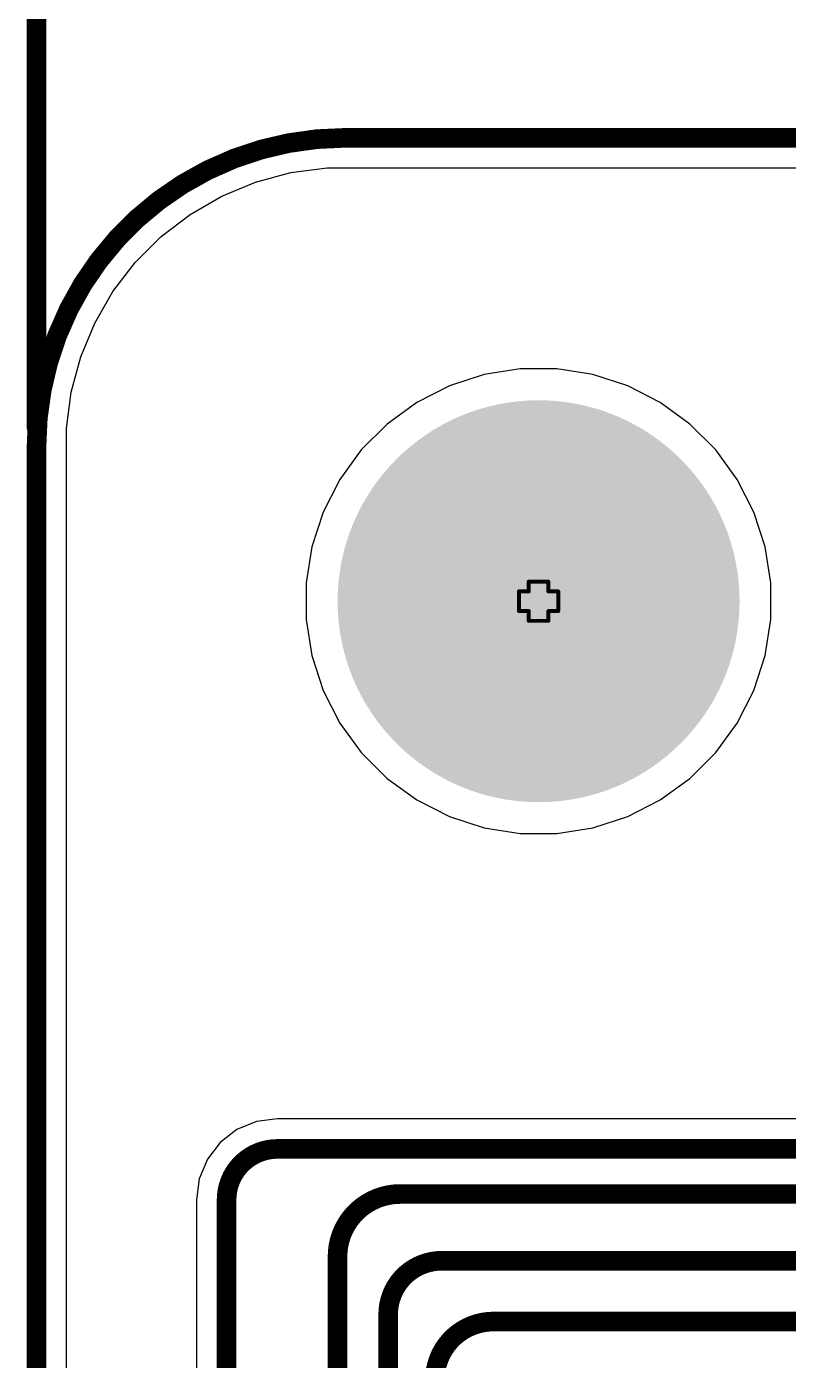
# Model space of a CAD drawing. Header units: inches. Extents: x -40 to 219, y 2 to 133.
# Drawn here: x -0.73 to 9.13, y 66.55 to 83.82 of the extents above; entities that cross this region are included whole.
import ezdxf

# ---------------------------------------------------------------- set-up
doc = ezdxf.new("R2010")
doc.units = ezdxf.units.IN
for name, color, linetype in [('Board Outline', 216, 'Continuous'), ('Bottom Layer', 5, 'Continuous'), ('Bottom Solder', 6, 'Continuous'), ('Dimensions', 6, 'Continuous'), ('Drill Drawing', 1, 'Continuous'), ('Multi-Layer', 9, 'Continuous'), ('Pad Holes', 156, 'Continuous'), ('Top Layer', 1, 'Continuous'), ('Top Solder', 216, 'Continuous')]:
    doc.layers.add(name, color=color, linetype=linetype)

msp = doc.modelspace()

# ---------------------------------------------------------------- hatches: boundary and pattern name
at = {"layer": 'Bottom Layer'}
h = msp.add_hatch(color=5, dxfattribs=at)
edge = h.paths.add_edge_path()
edge.add_arc((5.893, 76.382), 2.5, 0, 360)
at = {"layer": 'Bottom Solder'}
h = msp.add_hatch(color=6, dxfattribs=at)
edge = h.paths.add_edge_path()
edge.add_arc((5.893, 76.382), 2.602, 0, 360)
at = {"layer": 'Multi-Layer'}
h = msp.add_hatch(color=9, dxfattribs=at)
edge = h.paths.add_edge_path()
edge.add_arc((5.893, 76.382), 2.5, 0, 360)
at = {"layer": 'Pad Holes'}
h = msp.add_hatch(color=7, dxfattribs=at)
edge = h.paths.add_edge_path()
edge.add_arc((5.893, 76.382), 1.5, 0, 360)
at = {"layer": 'Top Layer'}
h = msp.add_hatch(color=1, dxfattribs=at)
edge = h.paths.add_edge_path()
edge.add_arc((5.893, 76.382), 2.5, 0, 360)
at = {"layer": 'Top Solder'}
h = msp.add_hatch(color=216, dxfattribs=at)
edge = h.paths.add_edge_path()
edge.add_arc((5.893, 76.382), 2.602, 0, 360)

# ---------------------------------------------------------------- linework, layer by layer
at = {"layer": 'Board Outline'}
for points in [[(-0.607, 78.382, 0.254, 0.254, -0.414214), (3.393, 82.382, 0.254, 0.254, 0)], [(3.393, 82.382, 0.254, 0.254, 0), (85.393, 82.382, 0.254, 0.254, 0)], [(-0.607, 6.382, 0.254, 0.254, 0), (-0.607, 78.382, 0.254, 0.254, 0)]]:
    msp.add_lwpolyline(points, format="xyseb", dxfattribs=at)
for points in [[(3.329, 82.382, 0.127, 0.127, 1), (3.456, 82.382, 0.127, 0.127, 1)], [(3.329, 82.382, 0.127, 0.127, 1), (3.456, 82.382, 0.127, 0.127, 1)], [(-0.671, 78.382, 0.127, 0.127, 1), (-0.544, 78.382, 0.127, 0.127, 1)], [(-0.671, 78.382, 0.127, 0.127, 1), (-0.544, 78.382, 0.127, 0.127, 1)]]:
    msp.add_lwpolyline(points, format="xyseb", close=True, dxfattribs=at)
at = {"layer": 'Bottom Layer'}
for p, q in [((2.229, 81.809), (2.687, 81.932)), ((2.687, 81.932), (3.156, 81.994)), ((3.156, 81.994), (11.253, 81.994)), ((1.792, 81.628), (2.229, 81.809)), ((1.382, 81.391), (1.792, 81.628)), ((1.006, 81.103), (1.382, 81.391)), ((0.672, 80.768), (1.006, 81.103)), ((0.383, 80.393), (0.672, 80.768)), ((0.147, 79.983), (0.383, 80.393)), ((-0.034, 79.545), (0.147, 79.983)), ((-0.157, 79.088), (-0.034, 79.545)), ((5.188, 79.316), (4.738, 79.17)), ((5.656, 79.39), (5.188, 79.316)), ((6.13, 79.39), (5.656, 79.39)), ((6.597, 79.316), (6.13, 79.39)), ((7.047, 79.17), (6.597, 79.316)), ((-0.219, 78.619), (-0.157, 79.088)), ((4.738, 79.17), (4.316, 78.955)), ((7.469, 78.955), (7.047, 79.17)), ((4.316, 78.955), (3.933, 78.676)), ((7.852, 78.676), (7.469, 78.955)), ((-0.219, 78.382), (-0.219, 78.619)), ((3.933, 78.676), (3.598, 78.342)), ((8.187, 78.342), (7.852, 78.676)), ((-0.219, 29.312), (-0.219, 78.382)), ((3.598, 78.342), (3.32, 77.959)), ((8.465, 77.959), (8.187, 78.342)), ((3.32, 77.959), (3.105, 77.537)), ((8.68, 77.537), (8.465, 77.959)), ((3.105, 77.537), (2.959, 77.086)), ((8.827, 77.086), (8.68, 77.537)), ((2.959, 77.086), (2.885, 76.619)), ((8.901, 76.619), (8.827, 77.086)), ((2.885, 76.619), (2.885, 76.145)), ((8.901, 76.145), (8.901, 76.619)), ((2.885, 76.145), (2.959, 75.678)), ((8.827, 75.678), (8.901, 76.145)), ((2.959, 75.678), (3.105, 75.227)), ((8.68, 75.227), (8.827, 75.678)), ((3.105, 75.227), (3.32, 74.805)), ((8.465, 74.805), (8.68, 75.227)), ((3.32, 74.805), (3.598, 74.422)), ((8.187, 74.422), (8.465, 74.805)), ((3.598, 74.422), (3.933, 74.088)), ((7.852, 74.088), (8.187, 74.422)), ((3.933, 74.088), (4.316, 73.809)), ((7.469, 73.809), (7.852, 74.088)), ((4.316, 73.809), (4.738, 73.594)), ((7.047, 73.594), (7.469, 73.809)), ((4.738, 73.594), (5.188, 73.448)), ((6.597, 73.448), (7.047, 73.594)), ((5.188, 73.448), (5.656, 73.374)), ((6.13, 73.374), (6.597, 73.448)), ((5.656, 73.374), (6.13, 73.374)), ((2.241, 69.645), (1.988, 69.541)), ((2.513, 69.681), (2.241, 69.645)), ((2.513, 69.68), (2.513, 69.681)), ((10.871, 69.68), (2.513, 69.68)), ((1.988, 69.541), (1.771, 69.374)), ((1.771, 69.374), (1.605, 69.157)), ((1.605, 69.157), (1.5, 68.904)), ((1.5, 68.904), (1.464, 68.633)), ((1.464, 68.633), (1.466, 68.633)), ((1.466, 68.633), (1.466, 33.681))]:
    msp.add_line(p, q, dxfattribs=at)
for points in [[(1.854, 68.633, 0.254, 0.254, -0.414214), (2.513, 69.291, 0.254, 0.254, 0)], [(2.513, 69.291, 0.254, 0.254, 0), (10.871, 69.291, 0.254, 0.254, 0)], [(1.854, 33.681, 0.254, 0.254, 0), (1.854, 68.633, 0.254, 0.254, 0)], [(3.29, 67.897, 0.254, 0.254, -0.414214), (4.1, 68.707, 0.254, 0.254, 0)], [(4.1, 68.707, 0.254, 0.254, 0), (11.557, 68.707, 0.254, 0.254, 0)], [(3.29, 44.049, 0.254, 0.254, 0), (3.29, 67.897, 0.254, 0.254, 0)], [(3.946, 67.15, 0.254, 0.254, -0.414214), (4.639, 67.843, 0.254, 0.254, 0)], [(4.639, 67.843, 0.254, 0.254, 0), (18.494, 67.843, 0.254, 0.254, 0)], [(3.946, 46.533, 0.254, 0.254, 0), (3.946, 67.15, 0.254, 0.254, 0)], [(4.55, 66.298, 0.254, 0.254, -0.414214), (5.309, 67.056, 0.254, 0.254, 0)], [(5.309, 67.056, 0.254, 0.254, 0), (19.452, 67.056, 0.254, 0.254, 0)]]:
    msp.add_lwpolyline(points, format="xyseb", dxfattribs=at)
for points in [[(2.449, 69.291, 0.127, 0.127, 1), (2.576, 69.291, 0.127, 0.127, 1)], [(2.449, 69.291, 0.127, 0.127, 1), (2.576, 69.291, 0.127, 0.127, 1)], [(1.791, 68.633, 0.127, 0.127, 1), (1.918, 68.633, 0.127, 0.127, 1)], [(1.791, 68.633, 0.127, 0.127, 1), (1.918, 68.633, 0.127, 0.127, 1)], [(4.036, 68.707, 0.127, 0.127, 1), (4.163, 68.707, 0.127, 0.127, 1)], [(4.036, 68.707, 0.127, 0.127, 1), (4.163, 68.707, 0.127, 0.127, 1)], [(3.226, 67.897, 0.127, 0.127, 1), (3.353, 67.897, 0.127, 0.127, 1)], [(3.226, 67.897, 0.127, 0.127, 1), (3.353, 67.897, 0.127, 0.127, 1)], [(4.575, 67.843, 0.127, 0.127, 1), (4.702, 67.843, 0.127, 0.127, 1)], [(4.575, 67.843, 0.127, 0.127, 1), (4.702, 67.843, 0.127, 0.127, 1)], [(3.882, 67.15, 0.127, 0.127, 1), (4.009, 67.15, 0.127, 0.127, 1)], [(3.882, 67.15, 0.127, 0.127, 1), (4.009, 67.15, 0.127, 0.127, 1)], [(5.245, 67.056, 0.127, 0.127, 1), (5.372, 67.056, 0.127, 0.127, 1)], [(5.245, 67.056, 0.127, 0.127, 1), (5.372, 67.056, 0.127, 0.127, 1)]]:
    msp.add_lwpolyline(points, format="xyseb", close=True, dxfattribs=at)
at = {"layer": 'Dimensions'}
msp.add_lwpolyline([(-0.607, 78.636, 0.254, 0.254, 0), (-0.607, 89.764, 0.254, 0.254, 0)], format="xyseb", dxfattribs=at)
msp.add_lwpolyline([(-0.671, 78.636, 0.127, 0.127, 1), (-0.544, 78.636, 0.127, 0.127, 1)], format="xyseb", close=True, dxfattribs=at)
at = {"layer": 'Drill Drawing'}
for points in [[(5.639, 76.255, 0.0508, 0.0508, 0), (5.639, 76.509, 0.0508, 0.0508, 0)], [(5.639, 76.509, 0.0508, 0.0508, 0), (5.766, 76.509, 0.0508, 0.0508, 0)], [(5.766, 76.509, 0.0508, 0.0508, 0), (5.766, 76.636, 0.0508, 0.0508, 0)], [(5.766, 76.636, 0.0508, 0.0508, 0), (6.02, 76.636, 0.0508, 0.0508, 0)], [(6.02, 76.509, 0.0508, 0.0508, 0), (6.02, 76.636, 0.0508, 0.0508, 0)], [(6.02, 76.509, 0.0508, 0.0508, 0), (6.147, 76.509, 0.0508, 0.0508, 0)], [(6.147, 76.255, 0.0508, 0.0508, 0), (6.147, 76.509, 0.0508, 0.0508, 0)], [(5.639, 76.255, 0.0508, 0.0508, 0), (5.766, 76.255, 0.0508, 0.0508, 0)], [(5.766, 76.128, 0.0508, 0.0508, 0), (5.766, 76.255, 0.0508, 0.0508, 0)], [(5.766, 76.128, 0.0508, 0.0508, 0), (6.02, 76.128, 0.0508, 0.0508, 0)], [(6.02, 76.255, 0.0508, 0.0508, 0), (6.147, 76.255, 0.0508, 0.0508, 0)], [(6.02, 76.128, 0.0508, 0.0508, 0), (6.02, 76.255, 0.0508, 0.0508, 0)]]:
    msp.add_lwpolyline(points, format="xyseb", dxfattribs=at)
for points in [[(5.626, 76.509, 0.0254, 0.0254, 1), (5.652, 76.509, 0.0254, 0.0254, 1)], [(5.626, 76.509, 0.0254, 0.0254, 1), (5.652, 76.509, 0.0254, 0.0254, 1)], [(5.753, 76.636, 0.0254, 0.0254, 1), (5.779, 76.636, 0.0254, 0.0254, 1)], [(5.753, 76.636, 0.0254, 0.0254, 1), (5.779, 76.636, 0.0254, 0.0254, 1)], [(5.753, 76.509, 0.0254, 0.0254, 1), (5.779, 76.509, 0.0254, 0.0254, 1)], [(5.753, 76.509, 0.0254, 0.0254, 1), (5.779, 76.509, 0.0254, 0.0254, 1)], [(6.007, 76.636, 0.0254, 0.0254, 1), (6.032, 76.636, 0.0254, 0.0254, 1)], [(6.007, 76.636, 0.0254, 0.0254, 1), (6.032, 76.636, 0.0254, 0.0254, 1)], [(6.007, 76.509, 0.0254, 0.0254, 1), (6.032, 76.509, 0.0254, 0.0254, 1)], [(6.007, 76.509, 0.0254, 0.0254, 1), (6.032, 76.509, 0.0254, 0.0254, 1)], [(6.134, 76.509, 0.0254, 0.0254, 1), (6.16, 76.509, 0.0254, 0.0254, 1)], [(6.134, 76.509, 0.0254, 0.0254, 1), (6.16, 76.509, 0.0254, 0.0254, 1)], [(5.626, 76.255, 0.0254, 0.0254, 1), (5.652, 76.255, 0.0254, 0.0254, 1)], [(5.626, 76.255, 0.0254, 0.0254, 1), (5.652, 76.255, 0.0254, 0.0254, 1)], [(5.753, 76.255, 0.0254, 0.0254, 1), (5.779, 76.255, 0.0254, 0.0254, 1)], [(5.753, 76.255, 0.0254, 0.0254, 1), (5.779, 76.255, 0.0254, 0.0254, 1)], [(5.753, 76.128, 0.0254, 0.0254, 1), (5.779, 76.128, 0.0254, 0.0254, 1)], [(5.753, 76.128, 0.0254, 0.0254, 1), (5.779, 76.128, 0.0254, 0.0254, 1)], [(6.007, 76.255, 0.0254, 0.0254, 1), (6.032, 76.255, 0.0254, 0.0254, 1)], [(6.007, 76.255, 0.0254, 0.0254, 1), (6.032, 76.255, 0.0254, 0.0254, 1)], [(6.007, 76.128, 0.0254, 0.0254, 1), (6.032, 76.128, 0.0254, 0.0254, 1)], [(6.007, 76.128, 0.0254, 0.0254, 1), (6.032, 76.128, 0.0254, 0.0254, 1)], [(6.134, 76.255, 0.0254, 0.0254, 1), (6.16, 76.255, 0.0254, 0.0254, 1)], [(6.134, 76.255, 0.0254, 0.0254, 1), (6.16, 76.255, 0.0254, 0.0254, 1)]]:
    msp.add_lwpolyline(points, format="xyseb", close=True, dxfattribs=at)
at = {"layer": 'Top Layer'}
for p, q in [((2.229, 81.809), (2.687, 81.932)), ((2.687, 81.932), (3.156, 81.994)), ((3.156, 81.994), (11.253, 81.994)), ((1.792, 81.628), (2.229, 81.809)), ((1.382, 81.391), (1.792, 81.628)), ((1.006, 81.103), (1.382, 81.391)), ((0.672, 80.768), (1.006, 81.103)), ((0.383, 80.393), (0.672, 80.768)), ((0.147, 79.983), (0.383, 80.393)), ((-0.034, 79.545), (0.147, 79.983)), ((-0.157, 79.088), (-0.034, 79.545)), ((5.188, 79.316), (4.738, 79.17)), ((5.656, 79.39), (5.188, 79.316)), ((6.13, 79.39), (5.656, 79.39)), ((6.597, 79.316), (6.13, 79.39)), ((7.047, 79.17), (6.597, 79.316)), ((-0.219, 78.619), (-0.157, 79.088)), ((4.738, 79.17), (4.316, 78.955)), ((7.469, 78.955), (7.047, 79.17)), ((4.316, 78.955), (3.933, 78.676)), ((7.852, 78.676), (7.469, 78.955)), ((-0.219, 78.382), (-0.219, 78.619)), ((3.933, 78.676), (3.598, 78.342)), ((8.187, 78.342), (7.852, 78.676)), ((-0.219, 17.137), (-0.219, 78.382)), ((3.598, 78.342), (3.32, 77.959)), ((8.465, 77.959), (8.187, 78.342)), ((3.32, 77.959), (3.105, 77.537)), ((8.68, 77.537), (8.465, 77.959)), ((3.105, 77.537), (2.959, 77.086)), ((8.827, 77.086), (8.68, 77.537)), ((2.959, 77.086), (2.885, 76.619)), ((8.901, 76.619), (8.827, 77.086)), ((2.885, 76.619), (2.885, 76.145)), ((8.901, 76.145), (8.901, 76.619)), ((2.885, 76.145), (2.959, 75.678)), ((8.827, 75.678), (8.901, 76.145)), ((2.959, 75.678), (3.105, 75.227)), ((8.68, 75.227), (8.827, 75.678)), ((3.105, 75.227), (3.32, 74.805)), ((8.465, 74.805), (8.68, 75.227)), ((3.32, 74.805), (3.598, 74.422)), ((8.187, 74.422), (8.465, 74.805)), ((3.598, 74.422), (3.933, 74.088)), ((7.852, 74.088), (8.187, 74.422)), ((3.933, 74.088), (4.316, 73.809)), ((7.469, 73.809), (7.852, 74.088)), ((4.316, 73.809), (4.738, 73.594)), ((7.047, 73.594), (7.469, 73.809)), ((4.738, 73.594), (5.188, 73.448)), ((6.597, 73.448), (7.047, 73.594)), ((5.188, 73.448), (5.656, 73.374)), ((6.13, 73.374), (6.597, 73.448)), ((5.656, 73.374), (6.13, 73.374))]:
    msp.add_line(p, q, dxfattribs=at)

doc.saveas('drawing.dxf')
